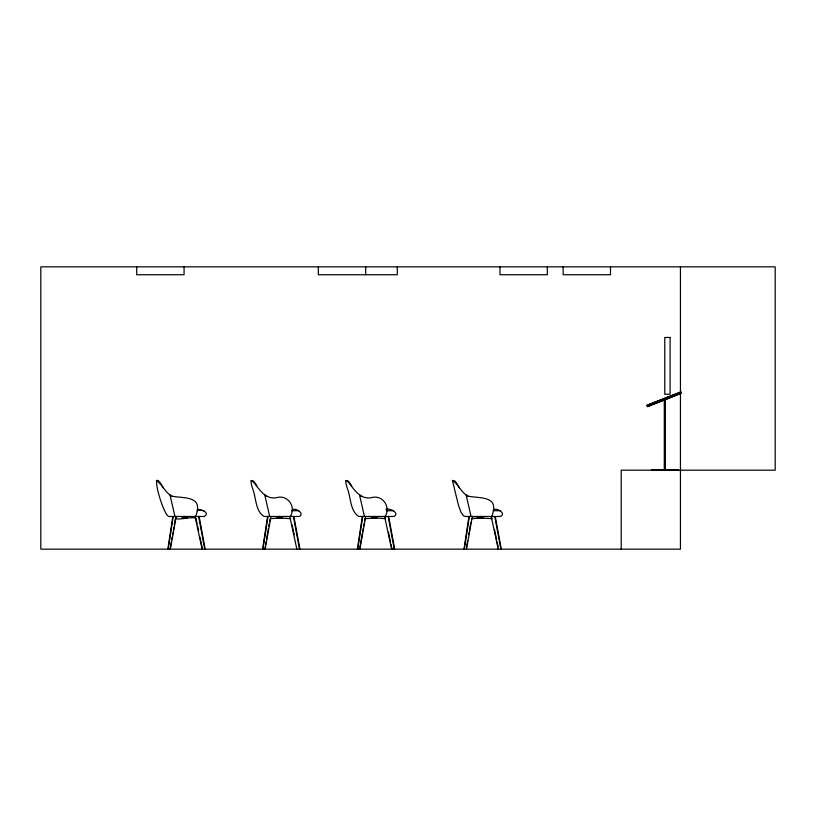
<?xml version="1.0" encoding="UTF-8"?>
<svg xmlns="http://www.w3.org/2000/svg" width="816" height="816" viewBox="0 0 816 816"><rect width="100%" height="100%" fill="white"/><g stroke="black" fill="none" stroke-linecap="round" stroke-linejoin="round"><path stroke-width="1.22" d="M184.742 516.477L184.702 518.048L181.907 517.67M279.531 518.119L279.072 516.548L279.103 518.119L279.959 518.119L279.959 516.548L279.47 518.048L276.665 517.67M270.606 518.588L279.919 518.119L279.959 516.548L279.072 516.548L279.072 518.119M480.879 516.477L480.838 518.048L471.974 518.588M279.409 518.119L279.511 516.477L279.48 518.048L290.741 518.66L290.231 518.588M167.861 549.158L172.615 517.732M262.619 549.158L267.566 516.467M357.377 549.158L362.324 516.467M463.988 549.158L468.741 517.732M168.188 549.158L173.247 516.467M262.946 549.158L268.005 516.467M357.704 549.158L362.773 516.467M464.314 549.158L469.373 516.467M161.221 484.174C149.124 466.028 164.006 518.395 169.32 516.467L204.377 516.467C210.508 512.887 200.93 508.48 197.156 510.694M290.374 516.467C296.381 506.746 287.65 494.149 276.287 497.75C266.526 499.484 260.284 491.12 255.255 484.245C249.563 476.789 250.777 482.603 252.45 488.141C256.244 497.097 255.184 511.173 264.078 516.467L299.146 516.467C304.909 513.907 296.82 508.256 293.056 509.388M385.142 516.467C391.139 506.746 382.408 494.149 371.045 497.75C361.294 499.484 355.052 491.12 350.023 484.245C344.321 476.789 345.535 482.603 347.208 488.141C351.002 497.097 349.942 511.173 358.846 516.467L393.904 516.467C400.156 513.04 389.864 507.929 385.988 509.245M170.034 549.158L171.309 541.895M171.737 539.468L172.166 537.05M172.584 534.633L173.012 532.205M173.441 529.788L173.869 527.36M174.287 524.943L175.348 518.894M264.802 549.158L265.22 546.73M265.649 544.313L266.077 541.895M266.495 539.468L268.413 528.574M268.841 526.157L269.26 523.729M269.688 521.312L270.116 518.894M359.56 549.158L362.324 533.419M362.753 530.992L363.171 528.574M363.599 526.157L364.028 523.729M364.446 521.312L364.874 518.894M466.385 547.944L467.66 540.682M468.721 534.633L469.139 532.205M469.567 529.788L470.842 522.526M170.36 549.158L176.225 516.467C171.533 522.577 193.984 515.192 195.973 518.66L195.473 518.588M265.129 549.158L270.983 516.467M359.887 549.158L365.701 516.477M466.497 549.158L472.301 516.477M195.616 516.467C203.786 495.383 184.753 498.688 171.646 496.118C165.128 492.364 162.425 484.602 156.366 480.43M491.742 516.467C499.912 495.383 480.889 498.688 467.772 496.118C461.254 492.364 458.551 484.602 452.492 480.43M680.84 391.955L647.017 405.297L647.557 406.664L647.251 405.98M680.881 392.027L647.037 405.297L647.323 405.96M648.292 405.011L681.034 392.261M648.414 405.328L654.248 403.022M656.584 402.104L664.744 398.881M667.07 397.963L672.904 395.668M675.23 394.74L681.064 392.445M650.821 404.583L655.483 402.747M658.981 401.36L664.816 399.065M669.477 397.219L672.976 395.842M677.637 394.006L681.136 392.629M648.557 405.685L662.551 400.166M669.548 397.402L674.21 395.566M647.455 406.307L662.612 400.33M664.948 399.412L678.932 393.893M680.146 393.577L647.547 406.562L681.37 393.302M371.423 517.67L385.499 518.66L384.591 516.477L391.639 549.158M500.463 516.467C506.308 513.998 498.219 508.215 494.425 509.388M187.456 517.772L184.702 518.048L184.681 516.477M279.919 518.119L282.224 517.772M373.83 518.119L376.982 517.772M478.033 517.67L483.592 517.772M251.053 480.451L253.603 481.063L256.948 485.877M345.821 480.451L348.361 481.063L351.706 485.877M364.946 518.66L374.677 518.119M471.923 518.588L480.848 518.048L492.109 518.66L491.191 516.477L498.239 549.158M665.285 398.687L664.275 398.687L664.275 470.189M651.484 469.812L678.29 469.812M291.669 510.694L298.707 510.724M386.437 510.694L393.465 510.724M493.282 510.694L500.075 510.724M500.514 516.467L465.446 516.467L463.457 515.855L460.887 512.009L458.357 504.859L452.421 480.451L454.971 481.063L457.348 484.174M184.314 518.119L185.201 518.119M198.298 509.388L203.98 510.755M481.287 518.119L480.808 516.477M289.772 516.467L296.871 549.158M195.065 516.477L202.113 549.158M468.098 496.189L466.13 494.955L471.056 516.467M361.498 496.189L359.519 494.955L364.456 516.467M266.73 496.189L264.761 494.955L269.688 516.467M171.972 496.189L170.003 494.955L174.93 516.467M458.306 485.877L459.347 487.897M162.18 485.877L163.21 487.897M494.516 529.788L496.577 539.468M497.087 541.895L498.127 546.73M388.426 532.205L390.487 541.895M390.997 544.313L392.037 549.158M292.118 524.943L294.178 534.633M196.064 518.894L197.095 523.729M197.615 526.157L198.645 530.992M199.93 537.05L202.511 549.158M494.741 516.467L500.891 549.158M388.141 516.467L394.281 549.158M293.372 516.467L299.523 549.158M198.614 516.467L204.755 549.158M495.281 516.467L501.279 549.158M388.895 517.681L394.679 549.158M294.137 517.681L299.911 549.158M199.155 516.467L205.153 549.158M279.409 516.548L279.47 518.048L279.439 516.477M680.442 266.842L680.442 549.158L40.8 549.158L40.8 266.842L775.2 266.842L775.2 470.189L621.211 470.189L621.211 549.158M665.387 399.942L665.387 468.935M610.501 266.842L610.501 274.737L563.122 274.737L563.122 266.842M547.332 266.842L547.332 274.737L499.953 274.737L499.953 266.842M397.29 266.842L397.29 274.737L318.322 274.737L318.322 266.842M365.701 266.842L365.701 274.737M184.079 266.842L184.079 274.737L136.7 274.737L136.7 266.842M374.269 516.477L374.228 518.048L374.207 516.477M670.099 337.457L664.775 337.457L664.775 394.261L670.099 394.261L670.099 337.457"/></g></svg>
